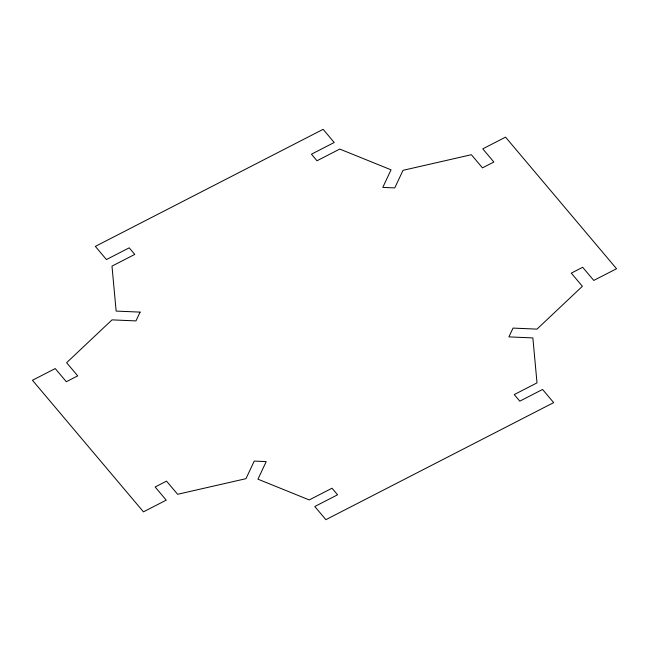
<?xml version="1.0" encoding="UTF-8"?>
<svg xmlns="http://www.w3.org/2000/svg" width="649" height="649" viewBox="0 0 649 649"><rect width="100%" height="100%" fill="white"/><g stroke="black" fill="none" stroke-linecap="round" stroke-linejoin="round"><path stroke-width="0.97" d="M140.095 312.112L135.965 320.906L112.009 319.876L66.62 362.71L77.718 375.868L66.328 381.726L55.23 368.567L32.45 380.273L143.453 511.85L166.233 500.144L155.135 486.985L166.525 481.136L177.623 494.287L245.979 478.67L254.238 461.09L266.212 461.601L257.953 479.181L309.232 499.933L332.012 488.226L337.561 494.806L314.781 506.512L325.879 519.671L553.67 402.615L542.564 389.457L519.784 401.163L514.235 394.584L537.015 382.878L532.861 337.918L508.905 336.888L513.034 328.094L536.991 329.124L582.38 286.29L571.282 273.132L582.672 267.274L593.77 280.433L616.55 268.727L505.547 137.15L482.767 148.856L493.865 162.015L482.475 167.864L471.377 154.713L403.021 170.33L394.762 187.91L382.788 187.399L391.047 169.819L339.768 149.067L316.988 160.774L311.439 154.194L334.219 142.488L323.121 129.329L95.33 246.385L106.436 259.543L129.216 247.837L134.765 254.416L111.985 266.122L116.139 311.082L140.095 312.112"/></g></svg>
